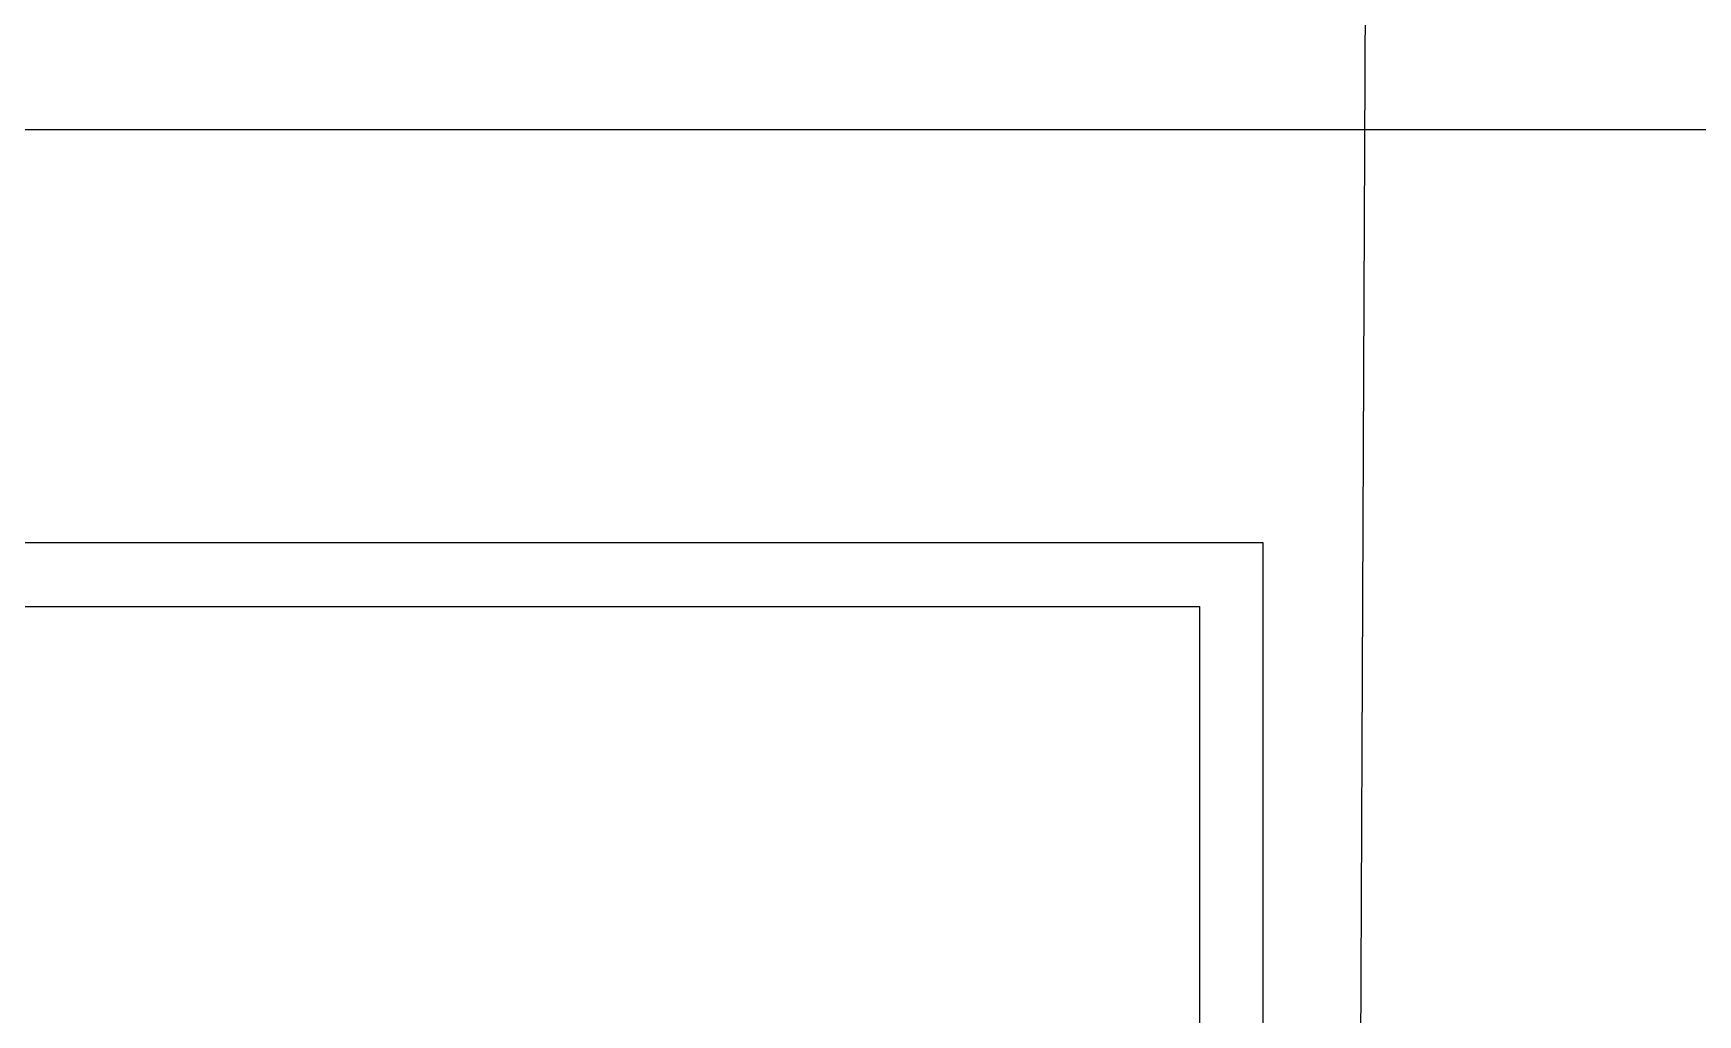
# Model space of a CAD drawing. Header units: millimetres. Extents: x 1573 to 2177, y 1587 to 1932.
# Drawn here: x 1903.303 to 1904.088, y 1920.328 to 1920.791 of the extents above; entities that cross this region are included whole.
import ezdxf

# ---------------------------------------------------------------- set-up
doc = ezdxf.new("R2010")
doc.units = ezdxf.units.MM
doc.header["$LTSCALE"] = 0.03
doc.linetypes.add('HIDDEN', pattern=[9.525, 6.35, -3.175])
doc.layers.add('-HIDRO', color=8, linetype='Continuous')
doc.layers.add('Prumadas_L', color=1, linetype='Continuous')

msp = doc.modelspace()

# ---------------------------------------------------------------- linework, layer by layer
at = {"layer": '-HIDRO'}
for p, q in [((1896.98289, 1920.7453), (1904.30065, 1920.7453)), ((1903.88289, 1920.5503), (1896.27039, 1920.5503)), ((1903.88289, 1918.0753), (1903.88289, 1920.5503)), ((1901.11539, 1920.5203), (1903.85289, 1920.5203)), ((1903.85289, 1920.5203), (1903.85289, 1918.1503))]:
    msp.add_line(p, q, dxfattribs=at)
at = {"layer": '-HIDRO', "linetype": 'HIDDEN', "ltscale": 0.5}
msp.add_circle((1901.78298, 1918.29066), 2.25, dxfattribs=at)
at = {"layer": 'Prumadas_L'}
msp.add_line((1903.92789, 1920.09108), (1903.93163, 1920.92534, 4.92884), dxfattribs=at)

doc.saveas('drawing.dxf')
